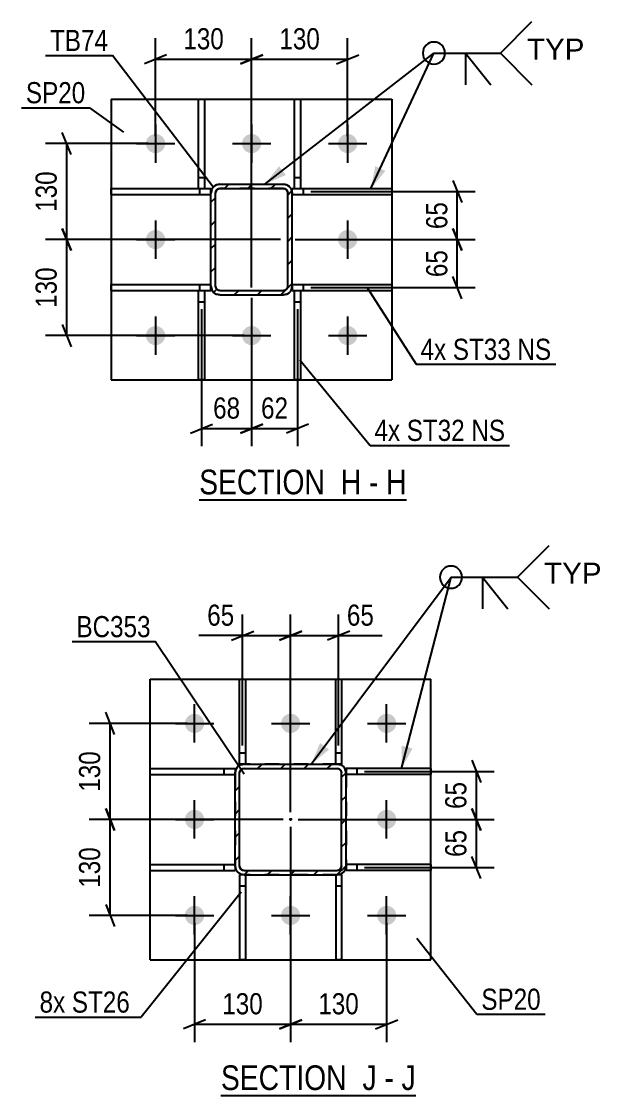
# Model space of a CAD drawing. Header units: millimetres. Extents: x -834 to 355, y -855 to -14.
# Drawn here: x -18.7 to 59.9, y -468.4 to -322.9 of the extents above; entities that cross this region are included whole.
import ezdxf

# ---------------------------------------------------------------- set-up
doc = ezdxf.new("R2010")
doc.units = ezdxf.units.MM
doc.linetypes.add('DXK_LINE_DOT2', pattern=[3.9198, 1.9599, -1.9599])
doc.linetypes.add('DXK_LINE_DOT3', pattern=[5.9187, 2.979, -0.9799, 0.9799, -0.9799])
doc.styles.add('Arial', font='ARIAL.TTF', dxfattribs={"height": 0.2})
doc.styles.add('Arial Narrow', font='ARIALN.TTF', dxfattribs={"height": 0.2})

# ---------------------------------------------------------------- blocks, each defined once
blk = doc.blocks.new('Unknown-570384938-18 - 61289')
at = {"color": 6, "linetype": 'Continuous'}
blk.add_line((5.4, -387.71), (33.47, -387.71), dxfattribs=at)
at = {"color": 0, "linetype": 'Continuous'}
for points in [[(23.51, -386.96), (23.51, -383.46), (5.4, -383.46), (5.4, -386.96)], [(27.33, -386.96), (27.33, -383.46), (24.56, -383.46), (24.56, -386.96)], [(29.65, -386.96), (29.65, -383.46), (28.38, -383.46), (28.38, -386.96)], [(33.47, -386.96), (33.47, -383.46), (30.7, -383.46), (30.7, -386.96)]]:
    blk.add_wipeout(points, dxfattribs=at)
at = {"color": 7, "linetype": 'Continuous', "style": 'Arial Narrow'}
for s, p in [('SECTION ', (5.4, -386.96)), ('H', (24.56, -386.96)), ('H', (30.7, -386.96)), ('-', (28.38, -386.96))]:
    blk.add_text(s, height=3.34, dxfattribs=at).set_placement(p)
blk = doc.blocks.new('Unknown-570384938-21 - 2460')
at = {"color": 6, "linetype": 'Continuous'}
blk.add_line((8.34, -468.37), (34.71, -468.37), dxfattribs=at)
at = {"color": 0, "linetype": 'Continuous'}
for points in [[(26.45, -467.62), (26.45, -464.12), (8.34, -464.12), (8.34, -467.62)], [(29.41, -467.62), (29.41, -464.12), (27.5, -464.12), (27.5, -467.62)], [(31.74, -467.62), (31.74, -464.12), (30.46, -464.12), (30.46, -467.62)], [(34.71, -467.62), (34.71, -464.12), (32.79, -464.12), (32.79, -467.62)]]:
    blk.add_wipeout(points, dxfattribs=at)
at = {"color": 7, "linetype": 'Continuous', "style": 'Arial Narrow'}
for s, p in [('SECTION ', (8.34, -467.62)), ('J', (27.5, -467.62)), ('J', (32.79, -467.62)), ('-', (30.46, -467.62))]:
    blk.add_text(s, height=3.34, dxfattribs=at).set_placement(p)
blk = doc.blocks.new('Part-570384938-61435 - 61289')
at = {"color": 2, "linetype": 'Continuous'}
for p, q in [((18.31, -345.58), (18.31, -333.47)), ((18.31, -333.47), (19.11, -333.47)), ((19.11, -333.47), (19.11, -345.58)), ((19.11, -345.58), (18.31, -345.58))]:
    blk.add_line(p, q, dxfattribs=at)
at = {"color": 7, "linetype": 'DXK_LINE_DOT2'}
blk.add_line((18.31, -344.08), (19.11, -344.08), dxfattribs=at)
blk = doc.blocks.new('Part-570384938-61439 - 61289')
at = {"color": 2, "linetype": 'Continuous'}
for p, q in [((-6.51, -359.37), (-6.51, -358.57)), ((-6.51, -358.57), (6.99, -358.57)), ((6.99, -359.37), (6.99, -358.77)), ((-6.51, -359.37), (6.99, -359.37))]:
    blk.add_line(p, q, dxfattribs=at)
at = {"color": 7, "linetype": 'DXK_LINE_DOT2'}
for p, q in [((5.49, -359.37), (5.49, -358.57)), ((6.99, -358.77), (6.99, -358.57))]:
    blk.add_line(p, q, dxfattribs=at)
blk = doc.blocks.new('Part-570384938-61431 - 61289')
at = {"linetype": 'Continuous'}
h = blk.add_hatch(dxfattribs=at)
h.set_pattern_fill('', scale=0.7, style=0, pattern_type=0)
h.set_pattern_definition([(45, (7.3465, -359.6202), (-1.57154, 1.57154), [])])
h.paths.add_polyline_path([(7.09, -359.23), (7.35, -359.62), (7.74, -359.88), (8.19, -359.97), (16.79, -359.97), (17.25, -359.88), (17.64, -359.62), (17.9, -359.23), (17.99, -358.77), (17.99, -346.17), (17.9, -345.71), (17.64, -345.32), (17.25, -345.06), (16.79, -344.97), (8.19, -344.97), (7.74, -345.06), (7.35, -345.32), (7.09, -345.71), (6.99, -346.17), (6.99, -358.77)])
h.paths.add_polyline_path([(7.59, -346.17), (7.64, -345.94), (7.77, -345.75), (7.97, -345.62), (8.19, -345.57), (16.79, -345.57), (17.02, -345.62), (17.22, -345.75), (17.35, -345.94), (17.39, -346.17), (17.39, -358.77), (17.35, -359), (17.22, -359.2), (17.02, -359.33), (16.79, -359.37), (8.19, -359.37), (7.97, -359.33), (7.77, -359.2), (7.64, -359), (7.59, -358.77)])
blk.add_hatch(color=30, dxfattribs=at).paths.add_polyline_path([(12.49, -345.07, -1), (12.49, -344.87, -1)])
at = {"color": 7, "linetype": 'DXK_LINE_DOT2'}
for p, q in [((6.99, -346.17), (7.09, -345.71)), ((7.64, -345.94), (7.59, -346.17)), ((7.77, -345.75), (7.64, -345.94)), ((7.74, -345.06), (8.19, -344.97)), ((7.97, -345.62), (7.77, -345.75)), ((8.19, -345.57), (7.97, -345.62)), ((8.19, -344.97), (16.79, -344.97)), ((16.79, -345.57), (8.19, -345.57)), ((16.79, -344.97), (17.25, -345.06)), ((17.02, -345.62), (16.79, -345.57)), ((17.22, -345.75), (17.02, -345.62)), ((17.35, -345.94), (17.22, -345.75)), ((17.39, -346.17), (17.35, -345.94)), ((17.9, -345.71), (17.99, -346.17)), ((6.99, -358.77), (6.99, -346.17)), ((7.59, -358.77), (7.59, -346.17)), ((17.39, -358.77), (17.39, -346.17)), ((17.99, -358.77), (17.99, -346.17)), ((7.09, -359.23), (6.99, -358.77)), ((7.59, -358.77), (7.64, -359)), ((7.64, -359), (7.77, -359.2)), ((7.77, -359.2), (7.97, -359.33)), ((17.02, -359.33), (17.22, -359.2)), ((17.22, -359.2), (17.35, -359)), ((17.35, -359), (17.39, -358.77)), ((17.99, -358.77), (17.9, -359.23)), ((8.19, -359.97), (7.74, -359.88)), ((7.97, -359.33), (8.19, -359.37)), ((8.19, -359.37), (16.79, -359.37)), ((8.19, -359.97), (16.79, -359.97)), ((16.79, -359.37), (17.02, -359.33)), ((17.25, -359.88), (16.79, -359.97))]:
    blk.add_line(p, q, dxfattribs=at)
at = {"color": 2, "linetype": 'Continuous'}
for p, q in [((7.09, -345.71), (6.99, -346.17)), ((7.59, -346.17), (7.64, -345.94)), ((7.64, -345.94), (7.77, -345.75)), ((8.19, -344.97), (7.74, -345.06)), ((7.77, -345.75), (7.97, -345.62)), ((7.97, -345.62), (8.19, -345.57)), ((8.19, -344.97), (16.79, -344.97)), ((8.19, -345.57), (16.79, -345.57)), ((17.25, -345.06), (16.79, -344.97)), ((16.79, -345.57), (17.02, -345.62)), ((17.02, -345.62), (17.22, -345.75)), ((17.22, -345.75), (17.35, -345.94)), ((17.35, -345.94), (17.39, -346.17)), ((17.99, -346.17), (17.9, -345.71)), ((6.99, -358.77), (6.99, -346.17)), ((7.59, -358.77), (7.59, -346.17)), ((17.39, -358.77), (17.39, -346.17)), ((17.99, -358.77), (17.99, -346.17)), ((6.99, -358.77), (7.09, -359.23)), ((7.64, -359), (7.59, -358.77)), ((7.77, -359.2), (7.64, -359)), ((7.97, -359.33), (7.77, -359.2)), ((17.22, -359.2), (17.02, -359.33)), ((17.35, -359), (17.22, -359.2)), ((17.39, -358.77), (17.35, -359)), ((17.9, -359.23), (17.99, -358.77)), ((7.74, -359.88), (8.19, -359.97)), ((8.19, -359.37), (7.97, -359.33)), ((8.19, -359.37), (16.79, -359.37)), ((8.19, -359.97), (16.79, -359.97)), ((17.02, -359.33), (16.79, -359.37)), ((16.79, -359.97), (17.25, -359.88))]:
    blk.add_line(p, q, dxfattribs=at)
at = {"color": 30, "linetype": 'DXK_LINE_DOT3'}
blk.add_line((12.49, -344.97), (12.49, -344.97), dxfattribs=at)
at = {"color": 30, "linetype": 'Continuous'}
blk.add_circle((12.49, -344.97), 0.1, dxfattribs=at)
at = {"color": 7, "linetype": 'DXK_LINE_DOT2'}
for centre, start, end in [((8.19, -346.17), 112.5, 157.5), ((16.79, -346.17), 22.5, 67.5), ((8.19, -358.77), 202.5, 247.5), ((16.79, -358.77), 292.5, 337.5)]:
    blk.add_arc(centre, 1.2, start, end, dxfattribs=at)
at = {"color": 2, "linetype": 'Continuous'}
for centre, start, end in [((8.19, -346.17), 112.5, 157.5), ((16.79, -346.17), 22.5, 67.5), ((8.19, -358.77), 202.5, 247.5), ((16.79, -358.77), 292.5, 337.5)]:
    blk.add_arc(centre, 1.2, start, end, dxfattribs=at)
blk = doc.blocks.new('Part-570384938-61433 - 61289')
at = {"color": 2, "linetype": 'Continuous'}
for p, q in [((18.31, -371.47), (18.31, -359.38)), ((18.31, -359.38), (19.11, -359.38)), ((19.11, -359.38), (19.11, -371.47)), ((19.11, -371.47), (18.31, -371.47))]:
    blk.add_line(p, q, dxfattribs=at)
at = {"color": 7, "linetype": 'DXK_LINE_DOT2'}
blk.add_line((18.31, -360.88), (19.11, -360.88), dxfattribs=at)
blk = doc.blocks.new('Part-570384938-61434 - 61289')
at = {"color": 2, "linetype": 'Continuous'}
for p, q in [((5.31, -371.47), (5.31, -359.38)), ((5.31, -359.38), (6.11, -359.38)), ((6.11, -359.38), (6.11, -371.47)), ((6.11, -371.47), (5.31, -371.47))]:
    blk.add_line(p, q, dxfattribs=at)
at = {"color": 7, "linetype": 'DXK_LINE_DOT2'}
blk.add_line((5.31, -360.88), (6.11, -360.88), dxfattribs=at)
blk = doc.blocks.new('Part-570384938-61436 - 61289')
at = {"color": 2, "linetype": 'Continuous'}
for p, q in [((5.31, -345.58), (5.31, -333.47)), ((5.31, -333.47), (6.11, -333.47)), ((6.11, -333.47), (6.11, -345.58)), ((6.11, -345.58), (5.31, -345.58))]:
    blk.add_line(p, q, dxfattribs=at)
at = {"color": 7, "linetype": 'DXK_LINE_DOT2'}
blk.add_line((5.31, -344.08), (6.11, -344.08), dxfattribs=at)
blk = doc.blocks.new('Part-570384938-61437 - 61289')
at = {"color": 2, "linetype": 'Continuous'}
for p, q in [((18, -358.57), (31.49, -358.57)), ((18, -358.77), (18, -359.37)), ((31.49, -358.57), (31.49, -359.37)), ((18, -359.37), (31.49, -359.37))]:
    blk.add_line(p, q, dxfattribs=at)
at = {"color": 7, "linetype": 'DXK_LINE_DOT2'}
for p, q in [((18, -358.77), (18, -358.57)), ((19.5, -359.37), (19.5, -358.57))]:
    blk.add_line(p, q, dxfattribs=at)
blk = doc.blocks.new('Part-570384938-61438 - 61289')
at = {"color": 2, "linetype": 'Continuous'}
for p, q in [((18, -345.57), (18.31, -345.57)), ((18, -346.17), (18, -345.57)), ((19.11, -345.57), (31.49, -345.57)), ((31.49, -345.57), (31.49, -346.37)), ((18, -346.37), (31.49, -346.37))]:
    blk.add_line(p, q, dxfattribs=at)
at = {"color": 7, "linetype": 'DXK_LINE_DOT2'}
for p, q in [((18.31, -345.57), (19.11, -345.57)), ((19.5, -346.37), (19.5, -345.57)), ((18, -346.17), (18, -346.37))]:
    blk.add_line(p, q, dxfattribs=at)
blk = doc.blocks.new('Part-570384938-61440 - 61289')
at = {"color": 2, "linetype": 'Continuous'}
for p, q in [((-6.51, -346.37), (-6.51, -345.57)), ((-6.51, -345.57), (5.31, -345.57)), ((6.11, -345.57), (6.99, -345.57)), ((6.99, -346.17), (6.99, -345.57)), ((-6.51, -346.37), (6.99, -346.37))]:
    blk.add_line(p, q, dxfattribs=at)
at = {"color": 7, "linetype": 'DXK_LINE_DOT2'}
for p, q in [((5.31, -345.57), (6.11, -345.57)), ((5.31, -345.57), (5.49, -345.57)), ((5.49, -346.37), (5.49, -345.57)), ((6.99, -346.37), (6.99, -346.17))]:
    blk.add_line(p, q, dxfattribs=at)
blk = doc.blocks.new('Part-570384938-61441 - 61289')
at = {"color": 2, "linetype": 'Continuous'}
for p, q in [((-6.51, -333.47), (31.49, -333.47)), ((-6.51, -333.47), (-6.51, -371.47)), ((31.49, -333.47), (31.49, -371.47)), ((-6.51, -371.47), (31.49, -371.47))]:
    blk.add_line(p, q, dxfattribs=at)
blk = doc.blocks.new('Bolt-570384938-61601 - 61289')
at = {"linetype": 'Continuous'}
for points in [[(0.79, -339.47, -1), (-1.81, -339.47, -1)], [(13.79, -339.47, -1), (11.19, -339.47, -1)], [(26.79, -339.47, -1), (24.19, -339.47, -1)], [(0.79, -352.47, -1), (-1.81, -352.47, -1)], [(26.79, -352.47, -1), (24.19, -352.47, -1)], [(0.79, -365.47, -1), (-1.81, -365.47, -1)], [(13.79, -365.47, -1), (11.19, -365.47, -1)], [(26.79, -365.47, -1), (24.19, -365.47, -1)]]:
    blk.add_hatch(color=1, dxfattribs=at).paths.add_polyline_path(points)
at = {"color": 1, "linetype": 'Continuous'}
for p, q in [((-0.51, -336.87), (-0.51, -342.07)), ((12.49, -336.87), (12.49, -342.07)), ((25.49, -336.87), (25.49, -342.07)), ((-3.11, -339.47), (2.09, -339.47)), ((9.89, -339.47), (15.09, -339.47)), ((22.89, -339.47), (28.09, -339.47)), ((-0.51, -349.87), (-0.51, -355.07)), ((25.49, -349.87), (25.49, -355.07)), ((-3.11, -352.47), (2.09, -352.47)), ((22.89, -352.47), (28.09, -352.47)), ((-0.51, -362.87), (-0.51, -368.07)), ((12.49, -362.87), (12.49, -368.07)), ((25.49, -362.87), (25.49, -368.07)), ((-3.11, -365.47), (2.09, -365.47)), ((9.89, -365.47), (15.09, -365.47)), ((22.89, -365.47), (28.09, -365.47))]:
    blk.add_line(p, q, dxfattribs=at)
blk = doc.blocks.new('Part-570384938-2542 - 2460')
at = {"color": 2, "linetype": 'Continuous'}
for p, q in [((23.87, -423.48), (23.87, -411.98)), ((23.87, -411.98), (24.67, -411.98)), ((24.67, -411.98), (24.67, -423.48)), ((24.67, -423.48), (24.07, -423.48))]:
    blk.add_line(p, q, dxfattribs=at)
at = {"color": 7, "linetype": 'DXK_LINE_DOT2'}
for p, q in [((23.87, -421.98), (24.67, -421.98)), ((24.07, -423.48), (23.87, -423.48))]:
    blk.add_line(p, q, dxfattribs=at)
blk = doc.blocks.new('Part-570384938-2505 - 2460')
at = {"color": 2, "linetype": 'Continuous'}
for p, q in [((36.77, -437.08), (25.27, -437.08)), ((25.27, -437.28), (25.27, -437.88)), ((36.77, -437.08), (36.77, -437.88)), ((36.77, -437.88), (25.27, -437.88))]:
    blk.add_line(p, q, dxfattribs=at)
at = {"color": 7, "linetype": 'DXK_LINE_DOT2'}
for p, q in [((25.27, -437.08), (25.27, -437.28)), ((26.77, -437.88), (26.77, -437.08))]:
    blk.add_line(p, q, dxfattribs=at)
blk = doc.blocks.new('Bolt-570384938-2523 - 2460')
at = {"linetype": 'Continuous'}
for points in [[(3.47, -417.98, -1), (6.07, -417.98, -1)], [(16.47, -417.98, -1), (19.07, -417.98, -1)], [(29.47, -417.98, -1), (32.07, -417.98, -1)], [(3.47, -430.98, -1), (6.07, -430.98, -1)], [(29.47, -430.98, -1), (32.07, -430.98, -1)], [(3.47, -443.98, -1), (6.07, -443.98, -1)], [(16.47, -443.98, -1), (19.07, -443.98, -1)], [(29.47, -443.98, -1), (32.07, -443.98, -1)]]:
    blk.add_hatch(color=1, dxfattribs=at).paths.add_polyline_path(points)
at = {"color": 1, "linetype": 'Continuous'}
for p, q in [((4.77, -420.58), (4.77, -415.38)), ((17.77, -420.58), (17.77, -415.38)), ((30.77, -420.58), (30.77, -415.38)), ((2.17, -417.98), (7.37, -417.98)), ((15.17, -417.98), (20.37, -417.98)), ((28.17, -417.98), (33.37, -417.98)), ((4.77, -433.58), (4.77, -428.38)), ((30.77, -433.58), (30.77, -428.38)), ((2.17, -430.98), (7.37, -430.98)), ((28.17, -430.98), (33.37, -430.98)), ((4.77, -446.58), (4.77, -441.38)), ((17.77, -446.58), (17.77, -441.38)), ((30.77, -446.58), (30.77, -441.38)), ((2.17, -443.98), (7.37, -443.98)), ((15.17, -443.98), (20.37, -443.98)), ((28.17, -443.98), (33.37, -443.98))]:
    blk.add_line(p, q, dxfattribs=at)
blk = doc.blocks.new('Part-570384938-2662 - 2460')
at = {"color": 2, "linetype": 'Continuous'}
for p, q in [((-1.23, -424.88), (-1.23, -424.08)), ((-1.23, -424.08), (10.27, -424.08)), ((10.27, -424.08), (10.27, -424.68)), ((-1.23, -424.88), (10.27, -424.88))]:
    blk.add_line(p, q, dxfattribs=at)
at = {"color": 7, "linetype": 'DXK_LINE_DOT2'}
for p, q in [((8.77, -424.88), (8.77, -424.08)), ((10.27, -424.68), (10.27, -424.88))]:
    blk.add_line(p, q, dxfattribs=at)
blk = doc.blocks.new('Part-570384938-2750 - 2460')
at = {"color": 2, "linetype": 'Continuous'}
for p, q in [((-1.23, -449.98), (-1.23, -411.98)), ((-1.23, -411.98), (36.77, -411.98)), ((36.77, -449.98), (36.77, -411.98)), ((-1.23, -449.98), (36.77, -449.98))]:
    blk.add_line(p, q, dxfattribs=at)
blk = doc.blocks.new('Part-570384938-2547 - 2460')
at = {"color": 2, "linetype": 'Continuous'}
for p, q in [((10.87, -423.48), (10.87, -411.98)), ((10.87, -411.98), (11.67, -411.98)), ((11.67, -411.98), (11.67, -423.48)), ((11.47, -423.48), (10.87, -423.48))]:
    blk.add_line(p, q, dxfattribs=at)
at = {"color": 7, "linetype": 'DXK_LINE_DOT2'}
for p, q in [((10.87, -421.98), (11.67, -421.98)), ((11.67, -423.48), (11.47, -423.48))]:
    blk.add_line(p, q, dxfattribs=at)
blk = doc.blocks.new('Part-570384938-2515 - 2460')
at = {"color": 2, "linetype": 'Continuous'}
for p, q in [((-1.23, -437.88), (-1.23, -437.08)), ((-1.23, -437.08), (10.27, -437.08)), ((10.27, -437.28), (10.27, -437.88)), ((-1.23, -437.88), (10.27, -437.88))]:
    blk.add_line(p, q, dxfattribs=at)
at = {"color": 7, "linetype": 'DXK_LINE_DOT2'}
for p, q in [((8.77, -437.88), (8.77, -437.08)), ((10.27, -437.08), (10.27, -437.28))]:
    blk.add_line(p, q, dxfattribs=at)
blk = doc.blocks.new('Part-570384938-2552 - 2460')
at = {"color": 2, "linetype": 'Continuous'}
for p, q in [((23.87, -438.48), (23.87, -449.98)), ((24.67, -438.48), (24.07, -438.48)), ((24.67, -438.48), (24.67, -449.98)), ((24.67, -449.98), (23.87, -449.98))]:
    blk.add_line(p, q, dxfattribs=at)
at = {"color": 7, "linetype": 'DXK_LINE_DOT2'}
for p, q in [((24.07, -438.48), (23.87, -438.48)), ((23.87, -439.98), (24.67, -439.98))]:
    blk.add_line(p, q, dxfattribs=at)
blk = doc.blocks.new('Part-570384938-2557 - 2460')
at = {"color": 2, "linetype": 'Continuous'}
for p, q in [((10.87, -438.48), (10.87, -449.98)), ((11.47, -438.48), (10.87, -438.48)), ((11.67, -438.48), (11.67, -449.98)), ((11.67, -449.98), (10.87, -449.98))]:
    blk.add_line(p, q, dxfattribs=at)
at = {"color": 7, "linetype": 'DXK_LINE_DOT2'}
for p, q in [((11.67, -438.48), (11.47, -438.48)), ((10.87, -439.98), (11.67, -439.98))]:
    blk.add_line(p, q, dxfattribs=at)
blk = doc.blocks.new('Part-570384938-2664 - 2460')
at = {"color": 2, "linetype": 'Continuous'}
for p, q in [((36.77, -424.08), (25.27, -424.08)), ((25.27, -424.08), (25.27, -424.68)), ((36.77, -424.08), (36.77, -424.88)), ((36.77, -424.88), (25.27, -424.88))]:
    blk.add_line(p, q, dxfattribs=at)
at = {"color": 7, "linetype": 'DXK_LINE_DOT2'}
for p, q in [((26.77, -424.88), (26.77, -424.08)), ((25.27, -424.68), (25.27, -424.88))]:
    blk.add_line(p, q, dxfattribs=at)
blk = doc.blocks.new('Part-570384938-2743 - 2460')
at = {"linetype": 'Continuous'}
h = blk.add_hatch(dxfattribs=at)
h.set_pattern_fill('', scale=0.7, style=0, pattern_type=0)
h.set_pattern_definition([(45, (25.266, -424.6837), (-1.57154, 1.57154), [])])
h.paths.add_polyline_path([(25.27, -437.28), (25.27, -424.68), (25.17, -424.22), (24.91, -423.84), (24.53, -423.58), (24.07, -423.48), (11.47, -423.48), (11.01, -423.58), (10.62, -423.84), (10.36, -424.22), (10.27, -424.68), (10.27, -437.28), (10.36, -437.74), (10.62, -438.13), (11.01, -438.39), (11.47, -438.48), (24.07, -438.48), (24.53, -438.39), (24.91, -438.13), (25.17, -437.74)])
h.paths.add_polyline_path([(24.3, -437.84), (24.07, -437.88), (11.47, -437.88), (11.24, -437.84), (11.04, -437.71), (10.91, -437.51), (10.87, -437.28), (10.87, -424.68), (10.91, -424.45), (11.04, -424.26), (11.24, -424.13), (11.47, -424.08), (24.07, -424.08), (24.3, -424.13), (24.49, -424.26), (24.62, -424.45), (24.67, -424.68), (24.67, -437.28), (24.62, -437.51), (24.49, -437.71)])
blk.add_hatch(color=30, dxfattribs=at).paths.add_polyline_path([(17.77, -431.08, -1), (17.77, -430.88, -1)])
at = {"color": 7, "linetype": 'DXK_LINE_DOT2'}
for p, q in [((10.27, -424.68), (10.36, -424.22)), ((10.91, -424.45), (10.87, -424.68)), ((11.04, -424.26), (10.91, -424.45)), ((11.01, -423.58), (11.47, -423.48)), ((11.24, -424.13), (11.04, -424.26)), ((11.47, -424.08), (11.24, -424.13)), ((24.07, -423.48), (11.47, -423.48)), ((11.47, -424.08), (24.07, -424.08)), ((24.07, -423.48), (24.53, -423.58)), ((24.3, -424.13), (24.07, -424.08)), ((24.49, -424.26), (24.3, -424.13)), ((24.62, -424.45), (24.49, -424.26)), ((24.67, -424.68), (24.62, -424.45)), ((25.17, -424.22), (25.27, -424.68)), ((10.27, -424.68), (10.27, -437.28)), ((10.87, -437.28), (10.87, -424.68)), ((24.67, -437.28), (24.67, -424.68)), ((25.27, -424.68), (25.27, -437.28)), ((10.36, -437.74), (10.27, -437.28)), ((10.87, -437.28), (10.91, -437.51)), ((10.91, -437.51), (11.04, -437.71)), ((11.04, -437.71), (11.24, -437.84)), ((24.3, -437.84), (24.49, -437.71)), ((24.49, -437.71), (24.62, -437.51)), ((24.62, -437.51), (24.67, -437.28)), ((25.27, -437.28), (25.17, -437.74)), ((11.47, -438.48), (11.01, -438.39)), ((11.24, -437.84), (11.47, -437.88)), ((11.47, -437.88), (24.07, -437.88)), ((24.07, -438.48), (11.47, -438.48)), ((24.07, -437.88), (24.3, -437.84)), ((24.53, -438.39), (24.07, -438.48))]:
    blk.add_line(p, q, dxfattribs=at)
at = {"color": 2, "linetype": 'Continuous'}
for p, q in [((10.36, -424.22), (10.27, -424.68)), ((10.87, -424.68), (10.91, -424.45)), ((10.91, -424.45), (11.04, -424.26)), ((11.47, -423.48), (11.01, -423.58)), ((11.04, -424.26), (11.24, -424.13)), ((11.24, -424.13), (11.47, -424.08)), ((11.47, -423.48), (24.07, -423.48)), ((11.47, -424.08), (24.07, -424.08)), ((24.53, -423.58), (24.07, -423.48)), ((24.07, -424.08), (24.3, -424.13)), ((24.3, -424.13), (24.49, -424.26)), ((24.49, -424.26), (24.62, -424.45)), ((24.62, -424.45), (24.67, -424.68)), ((25.27, -424.68), (25.17, -424.22)), ((10.27, -437.28), (10.27, -424.68)), ((10.87, -437.28), (10.87, -424.68)), ((24.67, -437.28), (24.67, -424.68)), ((25.27, -437.28), (25.27, -424.68)), ((10.27, -437.28), (10.36, -437.74)), ((10.91, -437.51), (10.87, -437.28)), ((11.04, -437.71), (10.91, -437.51)), ((11.24, -437.84), (11.04, -437.71)), ((24.49, -437.71), (24.3, -437.84)), ((24.62, -437.51), (24.49, -437.71)), ((24.67, -437.28), (24.62, -437.51)), ((25.17, -437.74), (25.27, -437.28)), ((11.01, -438.39), (11.47, -438.48)), ((11.47, -437.88), (11.24, -437.84)), ((11.47, -437.88), (24.07, -437.88)), ((11.47, -438.48), (24.07, -438.48)), ((24.3, -437.84), (24.07, -437.88)), ((24.07, -438.48), (24.53, -438.39))]:
    blk.add_line(p, q, dxfattribs=at)
at = {"color": 7, "linetype": 'DXK_LINE_DOT3'}
blk.add_line((17.77, -430.98), (17.77, -430.98), dxfattribs=at)
at = {"color": 30, "linetype": 'DXK_LINE_DOT3'}
blk.add_line((17.77, -430.98), (17.77, -430.98), dxfattribs=at)
at = {"color": 30, "linetype": 'Continuous'}
blk.add_circle((17.77, -430.98), 0.1, dxfattribs=at)
at = {"color": 7, "linetype": 'DXK_LINE_DOT2'}
for centre, start, end in [((11.47, -424.68), 112.5, 157.5), ((24.07, -424.68), 22.5, 67.5), ((11.47, -437.28), 202.5, 247.5), ((24.07, -437.28), 292.5, 337.5)]:
    blk.add_arc(centre, 1.2, start, end, dxfattribs=at)
at = {"color": 2, "linetype": 'Continuous'}
for centre, start, end in [((11.47, -424.68), 112.5, 157.5), ((24.07, -424.68), 22.5, 67.5), ((11.47, -437.28), 202.5, 247.5), ((24.07, -437.28), 292.5, 337.5)]:
    blk.add_arc(centre, 1.2, start, end, dxfattribs=at)
blk = doc.blocks.new('StraightDimension-570384938-62183 - 61289')
at = {"color": 7, "linetype": 'Continuous'}
for p, q in [((39.73, -344.47), (40.93, -347.47)), ((20.5, -345.97), (42.73, -345.97)), ((40.33, -352.47), (40.33, -345.97)), ((40.93, -353.97), (39.73, -350.97)), ((18.39, -352.47), (42.73, -352.47))]:
    blk.add_line(p, q, dxfattribs=at)
at = {"color": 0}
blk.add_wipeout([(39.58, -346.79), (35.38, -346.79), (35.38, -351.65), (39.58, -351.65)], dxfattribs=at)
at = {"color": 3, "style": 'Arial Narrow'}
blk.add_text('65', height=2.863, rotation=90.0002, dxfattribs=at).set_placement((38.98, -351.05))
blk = doc.blocks.new('StraightDimension-570384938-62184 - 61289')
at = {"color": 7, "linetype": 'Continuous'}
for p, q in [((39.73, -350.97), (40.93, -353.97)), ((18.39, -352.47), (42.73, -352.47)), ((40.33, -358.97), (40.33, -352.47)), ((40.93, -360.47), (39.73, -357.47)), ((20.5, -358.97), (42.73, -358.97))]:
    blk.add_line(p, q, dxfattribs=at)
at = {"color": 0}
blk.add_wipeout([(39.58, -353.29), (35.38, -353.29), (35.38, -358.15), (39.58, -358.15)], dxfattribs=at)
at = {"color": 3, "style": 'Arial Narrow'}
blk.add_text('65', height=2.863, rotation=90.0002, dxfattribs=at).set_placement((38.98, -357.55))
blk = doc.blocks.new('StraightDimension-570384938-62204 - 61289')
at = {"color": 7, "linetype": 'Continuous'}
for p, q in [((12.49, -360.37), (12.49, -380.46)), ((18.71, -361.88), (18.71, -380.46)), ((10.99, -378.66), (13.99, -377.46)), ((12.49, -378.06), (18.71, -378.06)), ((20.21, -377.46), (17.21, -378.66))]:
    blk.add_line(p, q, dxfattribs=at)
at = {"color": 0}
blk.add_wipeout([(18.03, -377.31), (18.03, -373.11), (13.17, -373.11), (13.17, -377.31)], dxfattribs=at)
at = {"color": 3, "style": 'Arial Narrow'}
blk.add_text('62', height=2.863, dxfattribs=at).set_placement((13.77, -376.71))
blk = doc.blocks.new('StraightDimension-570384938-62140 - 61289')
at = {"color": 7, "linetype": 'Continuous'}
for p, q in [((12.49, -358.97), (12.49, -325.21)), ((25.49, -338.47), (25.49, -325.21)), ((13.99, -327.46), (10.99, -328.66)), ((12.49, -328.06), (25.49, -328.06)), ((23.99, -328.66), (26.99, -327.46))]:
    blk.add_line(p, q, dxfattribs=at)
at = {"color": 0}
blk.add_wipeout([(22.34, -327.31), (22.34, -323.11), (15.65, -323.11), (15.65, -327.31)], dxfattribs=at)
at = {"color": 3, "style": 'Arial Narrow'}
blk.add_text('130', height=2.863, dxfattribs=at).set_placement((16.25, -326.71))
blk = doc.blocks.new('StraightDimension-570384938-62205 - 61289')
at = {"color": 7, "linetype": 'Continuous'}
for p, q in [((12.49, -360.37), (12.49, -380.46)), ((5.71, -361.88), (5.71, -380.46)), ((4.21, -378.66), (7.21, -377.46)), ((5.71, -378.06), (12.49, -378.06)), ((13.99, -377.46), (10.99, -378.66))]:
    blk.add_line(p, q, dxfattribs=at)
at = {"color": 0}
blk.add_wipeout([(11.53, -377.31), (11.53, -373.11), (6.68, -373.11), (6.68, -377.31)], dxfattribs=at)
at = {"color": 3, "style": 'Arial Narrow'}
blk.add_text('68', height=2.863, dxfattribs=at).set_placement((7.28, -376.71))
blk = doc.blocks.new('StraightDimension-570384938-62141 - 61289')
at = {"color": 7, "linetype": 'Continuous'}
for p, q in [((-0.51, -338.47), (-0.51, -325.21)), ((12.49, -358.97), (12.49, -325.21)), ((0.99, -327.46), (-2.01, -328.66)), ((-0.51, -328.06), (12.49, -328.06)), ((10.99, -328.66), (13.99, -327.46))]:
    blk.add_line(p, q, dxfattribs=at)
at = {"color": 0}
blk.add_wipeout([(9.34, -327.31), (9.34, -323.11), (2.65, -323.11), (2.65, -327.31)], dxfattribs=at)
at = {"color": 3, "style": 'Arial Narrow'}
blk.add_text('130', height=2.863, dxfattribs=at).set_placement((3.25, -326.71))
blk = doc.blocks.new('StraightDimension-570384938-62157 - 61289')
at = {"color": 7, "linetype": 'Continuous'}
for p, q in [((-11.94, -340.97), (-13.14, -337.97)), ((-1.51, -339.47), (-15.39, -339.47)), ((-12.54, -352.47), (-12.54, -339.47)), ((-13.14, -350.97), (-11.94, -353.97)), ((16.39, -352.47), (-15.39, -352.47))]:
    blk.add_line(p, q, dxfattribs=at)
at = {"color": 0}
blk.add_wipeout([(-13.29, -342.63), (-17.49, -342.63), (-17.49, -349.31), (-13.29, -349.31)], dxfattribs=at)
at = {"color": 3, "style": 'Arial Narrow'}
blk.add_text('130', height=2.863, rotation=90.0002, dxfattribs=at).set_placement((-13.89, -348.71))
blk = doc.blocks.new('StraightDimension-570384938-62158 - 61289')
at = {"color": 7, "linetype": 'Continuous'}
for p, q in [((-11.94, -353.97), (-13.14, -350.97)), ((16.39, -352.47), (-15.39, -352.47)), ((-12.54, -365.47), (-12.54, -352.47)), ((-13.14, -363.97), (-11.94, -366.97)), ((11.49, -365.47), (-15.39, -365.47))]:
    blk.add_line(p, q, dxfattribs=at)
at = {"color": 0}
blk.add_wipeout([(-13.29, -355.63), (-17.49, -355.63), (-17.49, -362.31), (-13.29, -362.31)], dxfattribs=at)
at = {"color": 3, "style": 'Arial Narrow'}
blk.add_text('130', height=2.863, rotation=90.0002, dxfattribs=at).set_placement((-13.89, -361.71))
blk = doc.blocks.new('StraightDimension-570384938-58571 - 2460')
at = {"color": 7, "linetype": 'Continuous'}
for p, q in [((17.77, -431.98), (17.77, -461.12)), ((30.77, -444.98), (30.77, -461.12)), ((19.27, -458.12), (16.27, -459.32)), ((17.77, -458.72), (30.77, -458.72)), ((29.27, -459.32), (32.27, -458.12))]:
    blk.add_line(p, q, dxfattribs=at)
at = {"color": 0}
blk.add_wipeout([(27.61, -457.97), (27.61, -453.77), (20.92, -453.77), (20.92, -457.97)], dxfattribs=at)
at = {"color": 3, "style": 'Arial Narrow'}
blk.add_text('130', height=2.863, dxfattribs=at).set_placement((21.52, -457.37))
blk = doc.blocks.new('StraightDimension-570384938-62550 - 2460')
at = {"color": 7, "linetype": 'Continuous'}
for p, q in [((42.31, -422.98), (43.51, -425.98)), ((27.77, -424.48), (45.31, -424.48)), ((42.91, -430.98), (42.91, -424.48)), ((43.51, -432.48), (42.31, -429.48)), ((18.77, -430.98), (45.31, -430.98))]:
    blk.add_line(p, q, dxfattribs=at)
at = {"color": 0}
blk.add_wipeout([(42.16, -425.31), (37.96, -425.31), (37.96, -430.16), (42.16, -430.16)], dxfattribs=at)
at = {"color": 3, "style": 'Arial Narrow'}
blk.add_text('65', height=2.863, rotation=90.0002, dxfattribs=at).set_placement((41.56, -429.56))
blk = doc.blocks.new('StraightDimension-570384938-58714 - 2460')
at = {"color": 7, "linetype": 'Continuous'}
for p, q in [((-6.06, -419.48), (-7.26, -416.48)), ((3.77, -417.98), (-9.51, -417.98)), ((-6.66, -430.98), (-6.66, -417.98)), ((-7.26, -429.48), (-6.06, -432.48)), ((16.77, -430.98), (-9.51, -430.98))]:
    blk.add_line(p, q, dxfattribs=at)
at = {"color": 0}
blk.add_wipeout([(-7.41, -421.14), (-11.61, -421.14), (-11.61, -427.83), (-7.41, -427.83)], dxfattribs=at)
at = {"color": 3, "style": 'Arial Narrow'}
blk.add_text('130', height=2.863, rotation=90.0002, dxfattribs=at).set_placement((-8.01, -427.23))
blk = doc.blocks.new('StraightDimension-570384938-58572 - 2460')
at = {"color": 7, "linetype": 'Continuous'}
for p, q in [((17.77, -431.98), (17.77, -461.12)), ((4.77, -444.98), (4.77, -461.12)), ((6.27, -458.12), (3.27, -459.32)), ((4.77, -458.72), (17.77, -458.72)), ((16.27, -459.32), (19.27, -458.12))]:
    blk.add_line(p, q, dxfattribs=at)
at = {"color": 0}
blk.add_wipeout([(14.61, -457.97), (14.61, -453.77), (7.92, -453.77), (7.92, -457.97)], dxfattribs=at)
at = {"color": 3, "style": 'Arial Narrow'}
blk.add_text('130', height=2.863, dxfattribs=at).set_placement((8.52, -457.37))
blk = doc.blocks.new('StraightDimension-570384938-58618 - 2460')
at = {"color": 7, "linetype": 'Continuous'}
for p, q in [((17.77, -429.98), (17.77, -403.25)), ((24.27, -420.98), (24.27, -403.25)), ((16.27, -406.7), (19.27, -405.5)), ((25.77, -405.5), (22.77, -406.7)), ((17.77, -406.1), (24.27, -406.1)), ((24.27, -406.1), (30.17, -406.1)), ((24.27, -406.1), (30.17, -406.1))]:
    blk.add_line(p, q, dxfattribs=at)
at = {"color": 0}
blk.add_wipeout([(29.65, -405.35), (29.65, -401.15), (24.79, -401.15), (24.79, -405.35)], dxfattribs=at)
at = {"color": 3, "style": 'Arial Narrow'}
blk.add_text('65', height=2.863, dxfattribs=at).set_placement((25.39, -404.75))
blk = doc.blocks.new('StraightDimension-570384938-58619 - 2460')
at = {"color": 7, "linetype": 'Continuous'}
for p, q in [((11.27, -420.98), (11.27, -403.25)), ((17.77, -429.98), (17.77, -403.25)), ((9.77, -406.7), (12.77, -405.5)), ((19.27, -405.5), (16.27, -406.7)), ((11.27, -406.1), (5.36, -406.1)), ((11.27, -406.1), (5.36, -406.1)), ((11.27, -406.1), (17.77, -406.1))]:
    blk.add_line(p, q, dxfattribs=at)
at = {"color": 0}
blk.add_wipeout([(10.74, -405.35), (10.74, -401.15), (5.88, -401.15), (5.88, -405.35)], dxfattribs=at)
at = {"color": 3, "style": 'Arial Narrow'}
blk.add_text('65', height=2.863, dxfattribs=at).set_placement((6.48, -404.75))
blk = doc.blocks.new('StraightDimension-570384938-58715 - 2460')
at = {"color": 7, "linetype": 'Continuous'}
for p, q in [((-6.06, -432.48), (-7.26, -429.48)), ((16.77, -430.98), (-9.51, -430.98)), ((-6.66, -443.98), (-6.66, -430.98)), ((-7.26, -442.48), (-6.06, -445.48)), ((3.77, -443.98), (-9.51, -443.98))]:
    blk.add_line(p, q, dxfattribs=at)
at = {"color": 0}
blk.add_wipeout([(-7.41, -434.14), (-11.61, -434.14), (-11.61, -440.83), (-7.41, -440.83)], dxfattribs=at)
at = {"color": 3, "style": 'Arial Narrow'}
blk.add_text('130', height=2.863, rotation=90.0002, dxfattribs=at).set_placement((-8.01, -440.23))
blk = doc.blocks.new('StraightDimension-570384938-62551 - 2460')
at = {"color": 7, "linetype": 'Continuous'}
for p, q in [((42.31, -429.48), (43.51, -432.48)), ((18.77, -430.98), (45.31, -430.98)), ((42.91, -437.48), (42.91, -430.98)), ((43.51, -438.98), (42.31, -435.98)), ((27.77, -437.48), (45.31, -437.48))]:
    blk.add_line(p, q, dxfattribs=at)
at = {"color": 0}
blk.add_wipeout([(42.16, -431.81), (37.96, -431.81), (37.96, -436.66), (42.16, -436.66)], dxfattribs=at)
at = {"color": 3, "style": 'Arial Narrow'}
blk.add_text('65', height=2.863, rotation=90.0002, dxfattribs=at).set_placement((41.56, -436.06))
blk = doc.blocks.new('WeldMark-570384938-62371 - 61289')
at = {"linetype": 'Continuous'}
for points in [[(17.12, -343.72), (14.29, -344.97), (16.2, -342.54)], [(30.59, -343.17), (28.64, -345.57), (29.23, -342.53)]]:
    blk.add_hatch(color=30, dxfattribs=at).paths.add_polyline_path(points)
at = {"color": 30, "linetype": 'Continuous'}
for p, q in [((14.29, -344.97), (37.16, -327.22)), ((28.64, -345.57), (37.16, -327.22)), ((37.16, -327.22), (46.16, -327.22))]:
    blk.add_line(p, q, dxfattribs=at)
at = {"color": 3, "linetype": 'Continuous'}
for q in [(44.87, -331.51), (41.44, -331.51)]:
    blk.add_line((41.44, -327.22), q, dxfattribs=at)
for start, end in [(90, 270), (270, 90)]:
    blk.add_arc((37.16, -327.22), 1.5, start, end, dxfattribs=at)
at = {"color": 0, "linetype": 'Continuous'}
blk.add_wipeout([(57.53, -328.12), (57.53, -325.12), (49.76, -325.12), (49.76, -328.12)], dxfattribs=at)
blk.add_wipeout([(57.53, -328.12), (57.53, -325.12), (49.76, -325.12), (49.76, -328.12)], dxfattribs=at)
at = {"color": 3, "linetype": 'Continuous'}
for q in [(50.44, -322.94), (50.44, -331.51)]:
    blk.add_line((46.16, -327.22), q, dxfattribs=at)
at = {"color": 3, "linetype": 'Continuous', "style": 'Arial'}
blk.add_text('TYP', height=2.865, dxfattribs=at).set_placement((49.76, -328.12))
blk = doc.blocks.new('Mark-570384938-62246 - 61289')
at = {"color": 0}
blk.add_wipeout([(-6.94, -326.94), (-6.94, -323.94), (-14.8, -323.94), (-14.8, -326.94)], dxfattribs=at)
blk.add_wipeout([(-6.94, -326.94), (-6.94, -323.94), (-14.8, -323.94), (-14.8, -326.94)], dxfattribs=at)
at = {"color": 30, "linetype": 'Continuous'}
for p in [(-15.4, -327.54), (7.32, -345.4)]:
    blk.add_line(p, (-6.34, -327.54), dxfattribs=at)
at = {"color": 3, "style": 'Arial Narrow'}
blk.add_text('TB74', height=2.863, dxfattribs=at).set_placement((-14.8, -326.94))
blk = doc.blocks.new('Mark-570384938-62258 - 61289')
at = {"color": 0}
blk.add_wipeout([(-10.02, -334.01), (-10.02, -331.01), (-18.06, -331.01), (-18.06, -334.01)], dxfattribs=at)
blk.add_wipeout([(-10.02, -334.01), (-10.02, -331.01), (-18.06, -331.01), (-18.06, -334.01)], dxfattribs=at)
at = {"color": 30, "linetype": 'Continuous'}
for p in [(-18.66, -334.61), (-4.8, -337.94)]:
    blk.add_line(p, (-9.42, -334.61), dxfattribs=at)
at = {"color": 3, "style": 'Arial Narrow'}
blk.add_text('SP20', height=2.863, dxfattribs=at).set_placement((-18.06, -334.01))
blk = doc.blocks.new('MarkSet-570384938-62313 - 61289')
at = {"color": 0}
for points in [[(38.83, -368.76), (38.83, -365.76), (35.36, -365.76), (35.36, -368.76)], [(47.58, -368.76), (47.58, -365.76), (39.73, -365.76), (39.73, -368.76)], [(53.05, -368.76), (53.05, -365.76), (48.48, -365.76), (48.48, -368.76)]]:
    blk.add_wipeout(points, dxfattribs=at)
for points in [[(38.83, -368.76), (38.83, -365.76), (35.36, -365.76), (35.36, -368.76)], [(47.58, -368.76), (47.58, -365.76), (39.73, -365.76), (39.73, -368.76)], [(53.05, -368.76), (53.05, -365.76), (48.48, -365.76), (48.48, -368.76)]]:
    blk.add_wipeout(points, dxfattribs=at)
at = {"color": 30, "linetype": 'Continuous'}
for p, q in [((28.16, -359.03), (34.76, -369.36)), ((34.76, -369.36), (53.65, -369.36))]:
    blk.add_line(p, q, dxfattribs=at)
at = {"color": 3, "style": 'Arial Narrow'}
for s, p in [('4x', (35.36, -368.76)), ('ST33', (39.73, -368.76)), ('NS', (48.48, -368.76))]:
    blk.add_text(s, height=2.863, dxfattribs=at).set_placement(p)
blk = doc.blocks.new('MarkSet-570384938-62327 - 61289')
at = {"color": 0}
for points in [[(32.59, -379.73), (32.59, -376.73), (29.12, -376.73), (29.12, -379.73)], [(41.34, -379.73), (41.34, -376.73), (33.49, -376.73), (33.49, -379.73)], [(46.81, -379.73), (46.81, -376.73), (42.24, -376.73), (42.24, -379.73)]]:
    blk.add_wipeout(points, dxfattribs=at)
for points in [[(32.59, -379.73), (32.59, -376.73), (29.12, -376.73), (29.12, -379.73)], [(41.34, -379.73), (41.34, -376.73), (33.49, -376.73), (33.49, -379.73)], [(46.81, -379.73), (46.81, -376.73), (42.24, -376.73), (42.24, -379.73)]]:
    blk.add_wipeout(points, dxfattribs=at)
at = {"color": 30, "linetype": 'Continuous'}
for p, q in [((19.03, -368.77), (28.52, -380.33)), ((28.52, -380.33), (47.41, -380.33))]:
    blk.add_line(p, q, dxfattribs=at)
at = {"color": 3, "style": 'Arial Narrow'}
for s, p in [('4x', (29.12, -379.73)), ('ST32', (33.49, -379.73)), ('NS', (42.24, -379.73))]:
    blk.add_text(s, height=2.863, dxfattribs=at).set_placement(p)
blk = doc.blocks.new('MarkSet-570384938-3072 - 2460')
at = {"color": 30, "linetype": 'Continuous'}
blk.add_line((11.06, -440.81), (-2.48, -457.74), dxfattribs=at)
at = {"color": 0}
for points in [[(-12.74, -457.14), (-12.74, -454.14), (-16.21, -454.14), (-16.21, -457.14)], [(-3.98, -457.14), (-3.98, -454.14), (-11.84, -454.14), (-11.84, -457.14)]]:
    blk.add_wipeout(points, dxfattribs=at)
for points in [[(-12.74, -457.14), (-12.74, -454.14), (-16.21, -454.14), (-16.21, -457.14)], [(-3.98, -457.14), (-3.98, -454.14), (-11.84, -454.14), (-11.84, -457.14)]]:
    blk.add_wipeout(points, dxfattribs=at)
at = {"color": 30, "linetype": 'Continuous'}
blk.add_line((-16.81, -457.74), (-2.48, -457.74), dxfattribs=at)
at = {"color": 3, "style": 'Arial Narrow'}
for s, p in [('8x', (-16.21, -457.14)), ('ST26', (-11.84, -457.14))]:
    blk.add_text(s, height=2.863, dxfattribs=at).set_placement(p)
blk = doc.blocks.new('Mark-570384938-2739 - 2460')
at = {"color": 0}
blk.add_wipeout([(-1.17, -406.31), (-1.17, -403.31), (-11.22, -403.31), (-11.22, -406.31)], dxfattribs=at)
blk.add_wipeout([(-1.17, -406.31), (-1.17, -403.31), (-11.22, -403.31), (-11.22, -406.31)], dxfattribs=at)
at = {"color": 30, "linetype": 'Continuous'}
for p in [(-11.82, -406.91), (11.5, -424.87)]:
    blk.add_line(p, (-0.57, -406.91), dxfattribs=at)
at = {"color": 3, "style": 'Arial Narrow'}
blk.add_text('BC353', height=2.863, dxfattribs=at).set_placement((-11.22, -406.31))
blk = doc.blocks.new('Mark-570384938-2746 - 2460')
at = {"color": 0}
blk.add_wipeout([(51.63, -456.76), (51.63, -453.76), (43.59, -453.76), (43.59, -456.76)], dxfattribs=at)
blk.add_wipeout([(51.63, -456.76), (51.63, -453.76), (43.59, -453.76), (43.59, -456.76)], dxfattribs=at)
at = {"color": 30, "linetype": 'Continuous'}
for p, q in [((34.84, -447.07), (42.99, -457.36)), ((42.99, -457.36), (52.23, -457.36))]:
    blk.add_line(p, q, dxfattribs=at)
at = {"color": 3, "style": 'Arial Narrow'}
blk.add_text('SP20', height=2.863, dxfattribs=at).set_placement((43.59, -456.76))
blk = doc.blocks.new('WeldMark-570384938-62469 - 2460')
at = {"linetype": 'Continuous'}
for points in [[(22.97, -421.53), (20.57, -423.48), (21.76, -420.63)], [(34.27, -421.37), (32.79, -424.08), (32.81, -420.99)]]:
    blk.add_hatch(color=30, dxfattribs=at).paths.add_polyline_path(points)
at = {"color": 30, "linetype": 'Continuous'}
for p, q in [((20.57, -423.48), (39.48, -398.18)), ((32.79, -424.08), (39.48, -398.18)), ((39.48, -398.18), (48.48, -398.18))]:
    blk.add_line(p, q, dxfattribs=at)
at = {"color": 3, "linetype": 'Continuous'}
for q in [(47.19, -402.46), (43.76, -402.46)]:
    blk.add_line((43.76, -398.18), q, dxfattribs=at)
for start, end in [(90, 270), (270, 90)]:
    blk.add_arc((39.48, -398.18), 1.5, start, end, dxfattribs=at)
at = {"color": 0, "linetype": 'Continuous'}
blk.add_wipeout([(59.85, -399.08), (59.85, -396.08), (52.08, -396.08), (52.08, -399.08)], dxfattribs=at)
blk.add_wipeout([(59.85, -399.08), (59.85, -396.08), (52.08, -396.08), (52.08, -399.08)], dxfattribs=at)
at = {"color": 3, "linetype": 'Continuous'}
for q in [(52.76, -393.89), (52.76, -402.46)]:
    blk.add_line((48.48, -398.18), q, dxfattribs=at)
at = {"color": 3, "linetype": 'Continuous', "style": 'Arial'}
blk.add_text('TYP', height=2.865, dxfattribs=at).set_placement((52.08, -399.08))

msp = doc.modelspace()

# ---------------------------------------------------------------- block references
for name in ['Part-570384938-61441 - 61289', 'Part-570384938-61436 - 61289', 'Part-570384938-61435 - 61289', 'Bolt-570384938-61601 - 61289', 'Part-570384938-61440 - 61289', 'Part-570384938-61431 - 61289', 'Part-570384938-61438 - 61289', 'Part-570384938-61439 - 61289', 'Part-570384938-61437 - 61289', 'Part-570384938-61434 - 61289', 'Part-570384938-61433 - 61289', 'Unknown-570384938-18 - 61289', 'Part-570384938-2750 - 2460', 'Part-570384938-2547 - 2460', 'Part-570384938-2542 - 2460', 'Bolt-570384938-2523 - 2460', 'Part-570384938-2662 - 2460', 'Part-570384938-2743 - 2460', 'Part-570384938-2664 - 2460', 'Part-570384938-2515 - 2460', 'Part-570384938-2505 - 2460', 'Part-570384938-2557 - 2460', 'Part-570384938-2552 - 2460', 'Unknown-570384938-21 - 2460']:
    msp.add_blockref(name, (0, 0))

# ---------------------------------------------------------------- next in the draw order: block references
for name in ['StraightDimension-570384938-62183 - 61289', 'StraightDimension-570384938-58571 - 2460', 'Mark-570384938-2746 - 2460']:
    msp.add_blockref(name, (0, 0))

# ---------------------------------------------------------------- next in the draw order: block references
for name in ['StraightDimension-570384938-62184 - 61289', 'StraightDimension-570384938-58714 - 2460', 'StraightDimension-570384938-62550 - 2460']:
    msp.add_blockref(name, (0, 0))

# ---------------------------------------------------------------- next in the draw order: block references
for name in ['StraightDimension-570384938-62140 - 61289', 'MarkSet-570384938-62313 - 61289', 'StraightDimension-570384938-62204 - 61289', 'StraightDimension-570384938-58618 - 2460', 'StraightDimension-570384938-58572 - 2460']:
    msp.add_blockref(name, (0, 0))

# ---------------------------------------------------------------- next in the draw order: block references
for name in ['StraightDimension-570384938-62141 - 61289', 'StraightDimension-570384938-62205 - 61289', 'MarkSet-570384938-62327 - 61289', 'WeldMark-570384938-62469 - 2460', 'StraightDimension-570384938-58619 - 2460']:
    msp.add_blockref(name, (0, 0))

# ---------------------------------------------------------------- next in the draw order: block references
for name in ['StraightDimension-570384938-62157 - 61289', 'Mark-570384938-2739 - 2460', 'StraightDimension-570384938-58715 - 2460', 'StraightDimension-570384938-62551 - 2460']:
    msp.add_blockref(name, (0, 0))

# ---------------------------------------------------------------- next in the draw order: block references
for name in ['Mark-570384938-62246 - 61289', 'WeldMark-570384938-62371 - 61289', 'StraightDimension-570384938-62158 - 61289', 'MarkSet-570384938-3072 - 2460']:
    msp.add_blockref(name, (0, 0))

# ---------------------------------------------------------------- next in the draw order: block references
msp.add_blockref('Mark-570384938-62258 - 61289', (0, 0))

doc.saveas('drawing.dxf')
